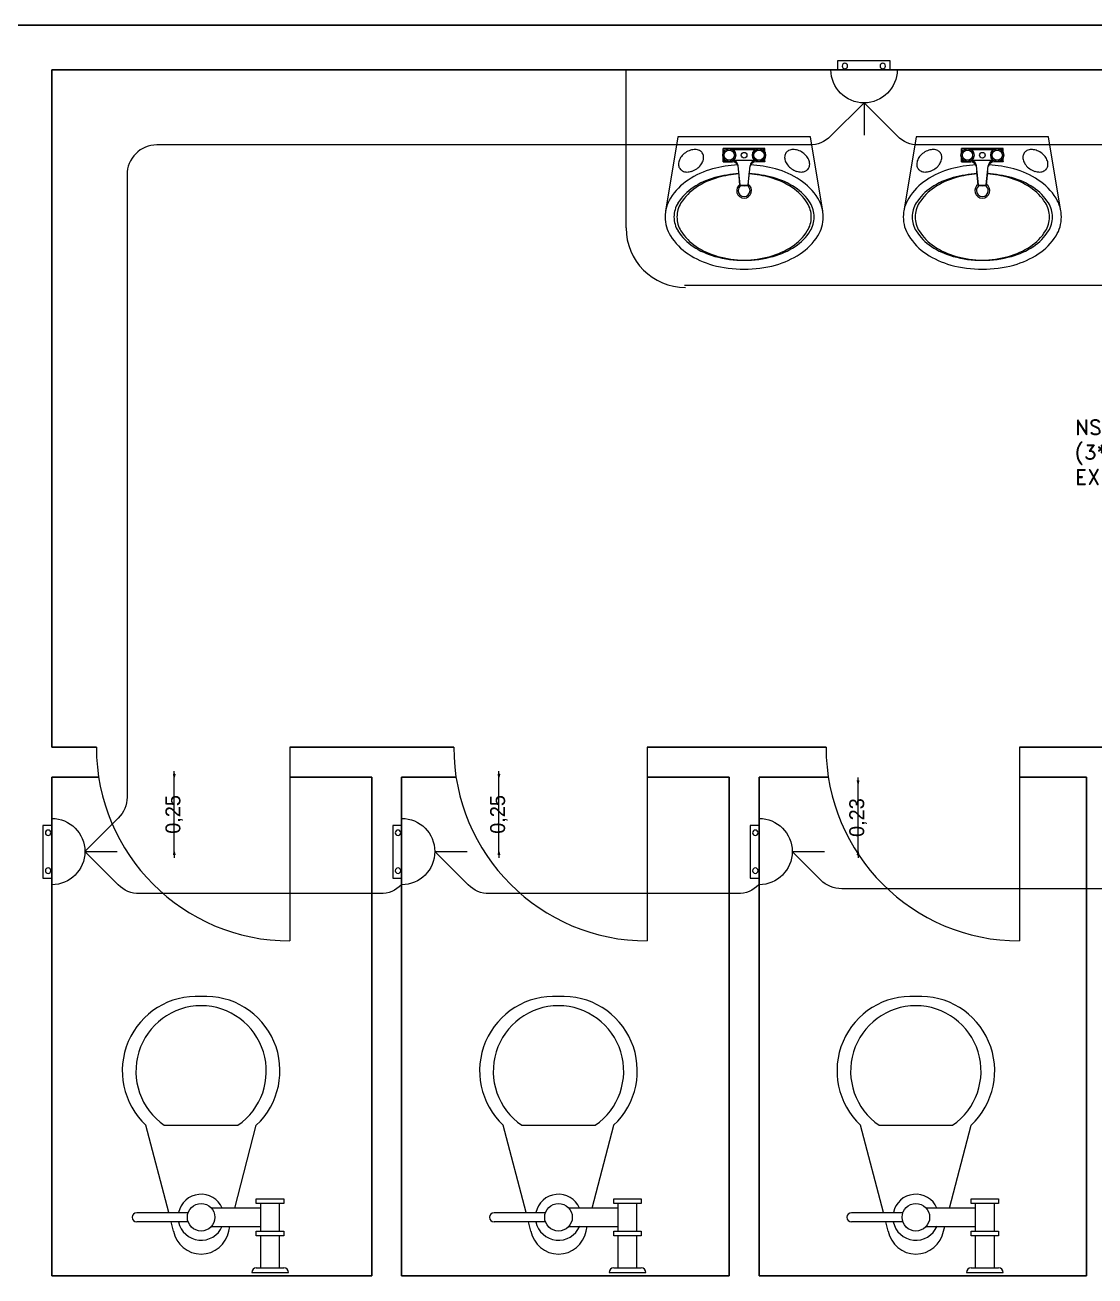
# Model space of a CAD drawing. Extents: x -1451 to 148, y -12854 to 856.
# Drawn here: x 36.585 to 40.178, y 363.675 to 367.875 of the extents above; entities that cross this region are included whole.
import ezdxf
from ezdxf import colors
from ezdxf.entities.mleader import LeaderData, LeaderLine
from ezdxf.math import Vec2, Vec3

# ---------------------------------------------------------------- set-up
doc = ezdxf.new("R2010")
doc.units = 0
doc.header["$LTSCALE"] = 0.15
doc.layers.get('0').update_dxf_attribs({"color": 252})
doc.layers.get('Defpoints').update_dxf_attribs({"color": 252})
for name, color, linetype in [('0 BDH', 252, 'Continuous'), ('0 NORMAL WIRING', 252, 'Continuous'), ('0 sockets', 252, 'Continuous'), ('0 TEXTT', 4, 'Continuous'), ('0 WIRING 3', 4, 'Continuous'), ('E-SOCK', 2, 'Continuous')]:
    doc.layers.add(name, color=color, linetype=linetype)
for name, color, linetype, lineweight in [('0 DIM', 6, 'Continuous', 5), ('anal', 252, 'Continuous', 20), ('DOOR', 252, 'Continuous', 20), ('FIXT', 252, 'Continuous', 9), ('wall', 252, 'Continuous', 30), ('WC', 252, 'Continuous', 9)]:
    doc.layers.add(name, color=color, linetype=linetype, lineweight=lineweight)
doc.styles.add('ROMAND', font='ROMAND.SHX')
doc.dimstyles.new('ISO-25', dxfattribs={"dimtxt": 0.05, "dimasz": 0.01, "dimexe": 0, "dimexo": 0, "dimtad": 0, "dimtoh": 1, "dimtxsty": 'Standard', "dimblk": 'CLOSED', "dimcen": 2.5, "dimse1": 1, "dimse2": 1, "dimclrd": 1, "dimadec": 0, "dimazin": 0, "dimtfac": 1, "dimtix": 1, "dimtmove": 1, "dimatfit": 0, "dimfxl": 1, "dimarcsym": 0})

# ---------------------------------------------------------------- blocks, each defined once
blk = doc.blocks.new('ARCH')
at = {"layer": 'anal'}
for p, q in [((38.6036, 367.1938), (38.6036, 367.725)), ((41.6, 367), (38.8, 367))]:
    blk.add_line(p, q, dxfattribs=at)
blk.add_arc((38.8036, 367.1938), 0.2, 180, 270, dxfattribs=at)
at = {"layer": 'DOOR'}
for p, q in [((37.475, 365.45), (37.475, 364.8)), ((38.675, 365.45), (38.675, 364.8)), ((39.925, 365.45), (39.925, 364.8))]:
    blk.add_line(p, q, dxfattribs=at)
for centre in [(37.475, 365.45), (38.675, 365.45), (39.925, 365.45)]:
    blk.add_arc(centre, 0.65, 180, 270, dxfattribs=at)
at = {"layer": 'FIXT'}
for p, q in [((38.7775, 367.5), (38.7361, 367.2499)), ((39.2225, 367.5), (38.7775, 367.5)), ((39.2639, 367.2499), (39.2225, 367.5)), ((39.5775, 367.5), (39.5361, 367.2499)), ((40.0225, 367.5), (39.5775, 367.5)), ((40.0639, 367.2499), (40.0225, 367.5)), ((39.07, 367.4605), (38.93, 367.4605)), ((38.93, 367.4472), (38.93, 367.4605)), ((38.931, 367.456), (38.93, 367.4605)), ((39.069, 367.456), (39.07, 367.4605)), ((39.07, 367.4472), (39.07, 367.4605)), ((39.87, 367.4605), (39.73, 367.4605)), ((39.73, 367.4472), (39.73, 367.4605)), ((39.731, 367.456), (39.73, 367.4605)), ((39.869, 367.456), (39.87, 367.4605)), ((39.87, 367.4472), (39.87, 367.4605)), ((38.93, 367.4155), (38.93, 367.4288)), ((38.931, 367.42), (38.93, 367.4155)), ((38.931, 367.4491), (38.931, 367.456)), ((38.931, 367.456), (38.9374, 367.456)), ((38.931, 367.42), (38.931, 367.4269)), ((38.931, 367.42), (38.9374, 367.42)), ((39.0374, 367.456), (38.9626, 367.456)), ((39.0374, 367.42), (38.9626, 367.42)), ((39.069, 367.456), (39.0626, 367.456)), ((39.069, 367.42), (39.0626, 367.42)), ((39.069, 367.4491), (39.069, 367.456)), ((39.069, 367.42), (39.069, 367.4269)), ((39.069, 367.42), (39.07, 367.4155)), ((39.07, 367.4155), (39.07, 367.4288)), ((39.73, 367.4155), (39.73, 367.4288)), ((39.731, 367.42), (39.73, 367.4155)), ((39.731, 367.4491), (39.731, 367.456)), ((39.731, 367.456), (39.7374, 367.456)), ((39.731, 367.42), (39.731, 367.4269)), ((39.731, 367.42), (39.7374, 367.42)), ((39.8374, 367.456), (39.7626, 367.456)), ((39.8374, 367.42), (39.7626, 367.42)), ((39.869, 367.456), (39.8626, 367.456)), ((39.869, 367.42), (39.8626, 367.42)), ((39.869, 367.4491), (39.869, 367.456)), ((39.869, 367.42), (39.869, 367.4269)), ((39.869, 367.42), (39.87, 367.4155)), ((39.87, 367.4155), (39.87, 367.4288)), ((38.93, 367.4155), (38.9609, 367.4155)), ((38.9868, 367.3379), (38.98, 367.4021)), ((38.986, 367.3365), (38.9819, 367.384)), ((39.0132, 367.3379), (39.02, 367.4021)), ((39.014, 367.3365), (39.0181, 367.384)), ((39.07, 367.4155), (39.0391, 367.4155)), ((39.73, 367.4155), (39.7609, 367.4155)), ((39.7868, 367.3379), (39.78, 367.4021)), ((39.786, 367.3365), (39.7819, 367.384)), ((39.8133, 367.3379), (39.82, 367.4021)), ((39.814, 367.3365), (39.8181, 367.384)), ((39.87, 367.4155), (39.8391, 367.4155)), ((38.9868, 367.3379), (38.986, 367.3365)), ((39.0132, 367.3379), (39.014, 367.3365)), ((39.7868, 367.3379), (39.786, 367.3365)), ((39.8133, 367.3379), (39.814, 367.3365))]:
    blk.add_line(p, q, dxfattribs=at)
for centre, radius in [((38.95, 367.438), 0.022), ((39.05, 367.438), 0.022), ((39.75, 367.438), 0.022), ((39.85, 367.438), 0.022), ((38.95, 367.438), 0.0173), ((39, 367.438), 0.0095), ((39.05, 367.438), 0.0173), ((39.75, 367.438), 0.0173), ((39.8, 367.438), 0.0095), ((39.85, 367.438), 0.0173)]:
    blk.add_circle(centre, radius, dxfattribs=at)
for centre, radius, start, end in [((38.95, 367.4667), 0.0115, 225.8561, 314.1439), ((39.05, 367.4667), 0.0115, 225.8561, 314.1439), ((39.75, 367.4667), 0.0115, 225.8561, 314.1439), ((39.85, 367.4667), 0.0115, 225.8561, 314.1439), ((38.8158, 367.4076), 0.036, 161.6897, 185.9295), ((38.8269, 367.4039), 0.0477, 142.1518, 161.6897), ((38.8392, 367.3944), 0.0632, 125, 142.1518), ((38.8392, 367.3944), 0.0632, 107.8482, 125), ((38.8344, 367.4092), 0.0477, 88.3103, 107.8482), ((38.8347, 367.4209), 0.036, 64.0705, 88.3103), ((38.8401, 367.432), 0.0237, 35, 64.0705), ((38.8168, 367.4344), 0.0477, 322.1518, 341.6897), ((38.8401, 367.432), 0.0237, 5.9295, 35), ((38.8279, 367.4307), 0.036, 341.6897, 5.9295), ((38.9213, 367.438), 0.0115, 315.8561, 44.1439), ((38.95, 367.4093), 0.0115, 45.8561, 134.1439), ((38.9601, 367.4), 0.02, 5.9777, 83.3473), ((38.9787, 367.438), 0.0115, 135.8561, 224.1439), ((39.0399, 367.4), 0.02, 96.6527, 174.0223), ((39.0213, 367.438), 0.0115, 315.8561, 44.1439), ((39.05, 367.4093), 0.0115, 45.8561, 134.1439), ((39.0787, 367.438), 0.0115, 135.8561, 224.1439), ((39.1721, 367.4307), 0.036, 174.0705, 198.3103), ((39.1599, 367.432), 0.0237, 145, 174.0705), ((39.1832, 367.4344), 0.0477, 198.3103, 217.8482), ((39.1599, 367.432), 0.0237, 115.9295, 145), ((39.1653, 367.4209), 0.036, 91.6897, 115.9295), ((39.1656, 367.4092), 0.0477, 72.1518, 91.6897), ((39.1608, 367.3944), 0.0632, 55, 72.1518), ((39.1608, 367.3944), 0.0632, 37.8482, 55), ((39.1731, 367.4039), 0.0477, 18.3103, 37.8482), ((39.1842, 367.4076), 0.036, 354.0705, 18.3103), ((39.6158, 367.4076), 0.036, 161.6897, 185.9295), ((39.6269, 367.4039), 0.0477, 142.1518, 161.6897), ((39.6392, 367.3944), 0.0632, 125, 142.1518), ((39.6392, 367.3944), 0.0632, 107.8482, 125), ((39.6344, 367.4092), 0.0477, 88.3103, 107.8482), ((39.6347, 367.4209), 0.036, 64.0705, 88.3103), ((39.6401, 367.432), 0.0237, 35, 64.0705), ((39.6168, 367.4344), 0.0477, 322.1518, 341.6897), ((39.6401, 367.432), 0.0237, 5.9295, 35), ((39.6279, 367.4307), 0.036, 341.6897, 5.9295), ((39.7213, 367.438), 0.0115, 315.8561, 44.1439), ((39.75, 367.4093), 0.0115, 45.8561, 134.1439), ((39.7601, 367.4), 0.02, 5.9777, 83.3473), ((39.7787, 367.438), 0.0115, 135.8561, 224.1439), ((39.8399, 367.4), 0.02, 96.6527, 174.0223), ((39.8213, 367.438), 0.0115, 315.8561, 44.1439), ((39.85, 367.4093), 0.0115, 45.8561, 134.1439), ((39.8787, 367.438), 0.0115, 135.8561, 224.1439), ((39.9721, 367.4307), 0.036, 174.0705, 198.3103), ((39.9599, 367.432), 0.0237, 145, 174.0705), ((39.9832, 367.4344), 0.0477, 198.3103, 217.8482), ((39.9599, 367.432), 0.0237, 115.9295, 145), ((39.9653, 367.4209), 0.036, 91.6897, 115.9295), ((39.9656, 367.4092), 0.0477, 72.1518, 91.6897), ((39.9608, 367.3944), 0.0632, 55, 72.1518), ((39.9608, 367.3944), 0.0632, 37.8482, 55), ((39.9731, 367.4039), 0.0477, 18.3103, 37.8482), ((39.9842, 367.4076), 0.036, 354.0705, 18.3103), ((38.8035, 367.4064), 0.0237, 185.9295, 215), ((38.8035, 367.4064), 0.0237, 215, 244.0705), ((38.8089, 367.4174), 0.036, 244.0705, 268.3103), ((38.8092, 367.4292), 0.0477, 268.3103, 287.8482), ((38.9697, 367.1164), 0.2855, 105.3124, 123.4654), ((38.8045, 367.4439), 0.0632, 287.8482, 305), ((38.8045, 367.4439), 0.0632, 305, 322.1518), ((39, 367.0057), 0.4003, 93.1171, 105.3124), ((39, 367.0057), 0.3703, 92.6867, 105.3124), ((39.01, 367.0057), 0.3703, 94.229, 105.3124), ((38.9609, 367.3955), 0.02, 15.0613, 90), ((38.99, 367.0057), 0.3703, 74.6876, 85.771), ((39, 367.0057), 0.3703, 74.6876, 87.3133), ((39.0391, 367.3955), 0.02, 90, 164.9387), ((39, 367.0057), 0.4003, 74.6876, 86.8829), ((39.0303, 367.1164), 0.2855, 56.5346, 74.6876), ((39.1955, 367.4439), 0.0632, 217.8482, 235), ((39.1955, 367.4439), 0.0632, 235, 252.1518), ((39.1908, 367.4292), 0.0477, 252.1518, 271.6897), ((39.1911, 367.4174), 0.036, 271.6897, 295.9295), ((39.1965, 367.4064), 0.0237, 295.9295, 325), ((39.1965, 367.4064), 0.0237, 325, 354.0705), ((39.6035, 367.4064), 0.0237, 185.9295, 215), ((39.6035, 367.4064), 0.0237, 215, 244.0705), ((39.6089, 367.4174), 0.036, 244.0705, 268.3103), ((39.6092, 367.4292), 0.0477, 268.3103, 287.8482), ((39.7697, 367.1164), 0.2855, 105.3124, 123.4654), ((39.6045, 367.4439), 0.0632, 287.8482, 305), ((39.6045, 367.4439), 0.0632, 305, 322.1518), ((39.8, 367.0057), 0.4003, 93.1171, 105.3124), ((39.8, 367.0057), 0.3703, 92.6867, 105.3124), ((39.81, 367.0057), 0.3703, 94.229, 105.3124), ((39.7609, 367.3955), 0.02, 15.0613, 90), ((39.79, 367.0057), 0.3703, 74.6876, 85.771), ((39.8, 367.0057), 0.3703, 74.6876, 87.3133), ((39.8391, 367.3955), 0.02, 90, 164.9387), ((39.8, 367.0057), 0.4003, 74.6876, 86.8829), ((39.8303, 367.1164), 0.2855, 56.5346, 74.6876), ((39.9955, 367.4439), 0.0632, 217.8482, 235), ((39.9955, 367.4439), 0.0632, 235, 252.1518), ((39.9908, 367.4292), 0.0477, 252.1518, 271.6897), ((39.9911, 367.4174), 0.036, 271.6897, 295.9295), ((39.9965, 367.4064), 0.0237, 295.9295, 325), ((39.9965, 367.4064), 0.0237, 325, 354.0705), ((38.9234, 367.1864), 0.2016, 123.4654, 147.9275), ((38.9697, 367.1164), 0.2555, 105.3124, 123.4654), ((38.9797, 367.1164), 0.2555, 105.3124, 123.4654), ((39, 367.319), 0.025, 121.8827, 58.1173), ((39, 367.319), 0.02, 121.4993, 180), ((39, 367.4345), 0.099, 261.872, 278.128), ((39, 367.4348), 0.0978, 262.2121, 277.7879), ((39, 367.319), 0.02, 0, 58.5007), ((39.0203, 367.1164), 0.2555, 56.5346, 74.6876), ((39.0303, 367.1164), 0.2555, 56.5346, 74.6876), ((39.0766, 367.1864), 0.2016, 32.0725, 56.5346), ((39.7234, 367.1864), 0.2016, 123.4654, 147.9275), ((39.7697, 367.1164), 0.2555, 105.3124, 123.4654), ((39.7797, 367.1164), 0.2555, 105.3124, 123.4654), ((39.8, 367.319), 0.025, 121.8827, 58.1173), ((39.8, 367.319), 0.02, 121.4993, 180), ((39.8, 367.4345), 0.099, 261.872, 278.128), ((39.8, 367.4348), 0.0978, 262.2121, 277.7879), ((39.8, 367.319), 0.02, 0, 58.5007), ((39.8203, 367.1164), 0.2555, 56.5346, 74.6876), ((39.8303, 367.1164), 0.2555, 56.5346, 74.6876), ((39.8766, 367.1864), 0.2016, 32.0725, 56.5346), ((38.8531, 367.2305), 0.1186, 147.9275, 180), ((38.9234, 367.1864), 0.1716, 123.4654, 147.9275), ((38.9334, 367.1864), 0.1716, 123.4654, 147.9275), ((39, 367.319), 0.02, 180, 0), ((39.0666, 367.1864), 0.1716, 32.0725, 56.5346), ((39.0766, 367.1864), 0.1716, 32.0725, 56.5346), ((39.1469, 367.2305), 0.1186, 0, 32.0725), ((39.6531, 367.2305), 0.1186, 147.9275, 180), ((39.7234, 367.1864), 0.1716, 123.4654, 147.9275), ((39.7334, 367.1864), 0.1716, 123.4654, 147.9275), ((39.8, 367.319), 0.02, 180, 0), ((39.8666, 367.1864), 0.1716, 32.0725, 56.5346), ((39.8766, 367.1864), 0.1716, 32.0725, 56.5346), ((39.9469, 367.2305), 0.1186, 0, 32.0725), ((38.8531, 367.2305), 0.0886, 147.9275, 180), ((38.8631, 367.2305), 0.0886, 147.9275, 180), ((39.1369, 367.2305), 0.0886, 0, 32.0725), ((39.1469, 367.2305), 0.0886, 0, 32.0725), ((39.6531, 367.2305), 0.0886, 147.9275, 180), ((39.6631, 367.2305), 0.0886, 147.9275, 180), ((39.9369, 367.2305), 0.0886, 0, 32.0725), ((39.9469, 367.2305), 0.0886, 0, 32.0725), ((38.8531, 367.2305), 0.1186, 180, 212.0725), ((38.8531, 367.2305), 0.0886, 180, 212.0725), ((38.8631, 367.2305), 0.0886, 180, 212.0725), ((39.1369, 367.2305), 0.0886, 327.9275, 0), ((39.1469, 367.2305), 0.0886, 327.9275, 0), ((39.1469, 367.2305), 0.1186, 327.9275, 0), ((39.6531, 367.2305), 0.1186, 180, 212.0725), ((39.6531, 367.2305), 0.0886, 180, 212.0725), ((39.6631, 367.2305), 0.0886, 180, 212.0725), ((39.9369, 367.2305), 0.0886, 327.9275, 0), ((39.9469, 367.2305), 0.0886, 327.9275, 0), ((39.9469, 367.2305), 0.1186, 327.9275, 0), ((38.9234, 367.2746), 0.2016, 212.0725, 236.5346), ((38.9234, 367.2746), 0.1716, 212.0725, 236.5346), ((38.9334, 367.2746), 0.1716, 212.0725, 236.5346), ((39.0666, 367.2746), 0.1716, 303.4654, 327.9275), ((39.0766, 367.2746), 0.1716, 303.4654, 327.9275), ((39.0766, 367.2746), 0.2016, 303.4654, 327.9275), ((39.7234, 367.2746), 0.2016, 212.0725, 236.5346), ((39.7234, 367.2746), 0.1716, 212.0725, 236.5346), ((39.7334, 367.2746), 0.1716, 212.0725, 236.5346), ((39.8666, 367.2746), 0.1716, 303.4654, 327.9275), ((39.8766, 367.2746), 0.1716, 303.4654, 327.9275), ((39.8766, 367.2746), 0.2016, 303.4654, 327.9275), ((38.9697, 367.3446), 0.2555, 236.5346, 254.6876), ((38.9797, 367.3446), 0.2555, 236.5346, 254.6876), ((39.0203, 367.3446), 0.2555, 285.3124, 303.4654), ((39.0303, 367.3446), 0.2555, 285.3124, 303.4654), ((39.7697, 367.3446), 0.2555, 236.5346, 254.6876), ((39.7797, 367.3446), 0.2555, 236.5346, 254.6876), ((39.8203, 367.3446), 0.2555, 285.3124, 303.4654), ((39.8303, 367.3446), 0.2555, 285.3124, 303.4654), ((38.9697, 367.3446), 0.2855, 236.5346, 254.6876), ((39, 367.4553), 0.3703, 254.6876, 270), ((39.01, 367.4553), 0.3703, 254.6876, 268.4524), ((39, 367.4553), 0.3703, 270, 285.3124), ((38.99, 367.4553), 0.3703, 271.5476, 285.3124), ((39.0303, 367.3446), 0.2855, 285.3124, 303.4654), ((39.7697, 367.3446), 0.2855, 236.5346, 254.6876), ((39.8, 367.4553), 0.3703, 254.6876, 270), ((39.81, 367.4553), 0.3703, 254.6876, 268.4524), ((39.8, 367.4553), 0.3703, 270, 285.3124), ((39.79, 367.4553), 0.3703, 271.5476, 285.3124), ((39.8303, 367.3446), 0.2855, 285.3124, 303.4654), ((39, 367.4553), 0.4003, 254.6876, 270), ((39, 367.4553), 0.4003, 270, 285.3124), ((39.8, 367.4553), 0.4003, 254.6876, 270), ((39.8, 367.4553), 0.4003, 270, 285.3124)]:
    blk.add_arc(centre, radius, start, end, dxfattribs=at)
at = {"layer": 'wall'}
for p, q in [((36.525, 367.875), (43.875, 367.875)), ((36.675, 365.45), (36.675, 367.725)), ((36.675, 367.725), (43.725, 367.725)), ((36.675, 365.45), (36.825, 365.45)), ((38.025, 365.45), (37.475, 365.45)), ((39.275, 365.45), (38.675, 365.45)), ((40.475, 365.45), (39.925, 365.45)), ((36.675, 365.35), (36.8327, 365.35)), ((36.675, 363.675), (36.675, 365.35)), ((37.75, 365.35), (37.475, 365.35)), ((37.75, 363.675), (37.75, 365.35)), ((37.85, 363.675), (37.85, 365.35)), ((38.0327, 365.35), (37.85, 365.35)), ((38.95, 365.35), (38.675, 365.35)), ((38.95, 363.675), (38.95, 365.35)), ((39.05, 363.675), (39.05, 365.35)), ((39.2827, 365.35), (39.05, 365.35)), ((40.15, 365.35), (39.925, 365.35)), ((40.15, 363.675), (40.15, 365.35)), ((37.75, 363.675), (36.675, 363.675)), ((38.95, 363.675), (37.85, 363.675)), ((40.15, 363.675), (39.05, 363.675))]:
    blk.add_line(p, q, dxfattribs=at)
at = {"layer": 'WC'}
for p, q in [((37.0678, 363.8878), (36.9913, 364.181)), ((37.0531, 364.181), (37.3002, 364.181)), ((37.2894, 363.9028), (37.362, 364.181)), ((38.2678, 363.8878), (38.1913, 364.181)), ((38.2531, 364.181), (38.5002, 364.181)), ((38.4894, 363.9028), (38.562, 364.181)), ((39.4678, 363.8878), (39.3913, 364.181)), ((39.4531, 364.181), (39.7002, 364.181)), ((39.6894, 363.9028), (39.762, 364.181)), ((37.362, 363.9339), (37.4547, 363.9339)), ((37.362, 363.9185), (37.362, 363.9339)), ((37.4547, 363.9339), (37.4547, 363.9185)), ((38.562, 363.9339), (38.6547, 363.9339)), ((38.562, 363.9185), (38.562, 363.9339)), ((38.6547, 363.9339), (38.6547, 363.9185)), ((39.762, 363.9339), (39.8547, 363.9339)), ((39.762, 363.9185), (39.762, 363.9339)), ((39.8547, 363.9339), (39.8547, 363.9185)), ((37.3774, 363.903), (37.2112, 363.903)), ((37.4547, 363.9185), (37.362, 363.9185)), ((37.3774, 363.8258), (37.3774, 363.9185)), ((37.4392, 363.9185), (37.4392, 363.8258)), ((38.5774, 363.903), (38.4112, 363.903)), ((38.6547, 363.9185), (38.562, 363.9185)), ((38.5774, 363.8258), (38.5774, 363.9185)), ((38.6392, 363.9185), (38.6392, 363.8258)), ((39.7774, 363.903), (39.6112, 363.903)), ((39.8547, 363.9185), (39.762, 363.9185)), ((39.7774, 363.8258), (39.7774, 363.9185)), ((39.8392, 363.9185), (39.8392, 363.8258)), ((36.9605, 363.8876), (37.1334, 363.8876)), ((37.1334, 363.8567), (36.9605, 363.8567)), ((37.084, 363.8258), (37.0759, 363.8569)), ((38.1605, 363.8876), (38.3334, 363.8876)), ((38.3334, 363.8567), (38.1605, 363.8567)), ((38.284, 363.8258), (38.2759, 363.8569)), ((39.3605, 363.8876), (39.5334, 363.8876)), ((39.5334, 363.8567), (39.3605, 363.8567)), ((39.484, 363.8258), (39.4759, 363.8569)), ((37.2108, 363.8412), (37.3774, 363.8412)), ((37.2693, 363.8258), (37.2735, 363.8416)), ((37.362, 363.8103), (37.362, 363.8258)), ((37.362, 363.8258), (37.4547, 363.8258)), ((37.4547, 363.8103), (37.362, 363.8103)), ((37.3774, 363.7022), (37.3774, 363.8103)), ((37.4392, 363.8103), (37.4392, 363.7022)), ((37.4547, 363.8258), (37.4547, 363.8103)), ((38.4108, 363.8412), (38.5774, 363.8412)), ((38.4693, 363.8258), (38.4735, 363.8416)), ((38.562, 363.8103), (38.562, 363.8258)), ((38.562, 363.8258), (38.6547, 363.8258)), ((38.6547, 363.8103), (38.562, 363.8103)), ((38.5774, 363.7022), (38.5774, 363.8103)), ((38.6392, 363.8103), (38.6392, 363.7022)), ((38.6547, 363.8258), (38.6547, 363.8103)), ((39.6108, 363.8412), (39.7774, 363.8412)), ((39.6693, 363.8258), (39.6735, 363.8416)), ((39.762, 363.8103), (39.762, 363.8258)), ((39.762, 363.8258), (39.8547, 363.8258)), ((39.8547, 363.8103), (39.762, 363.8103)), ((39.7774, 363.7022), (39.7774, 363.8103)), ((39.8392, 363.8103), (39.8392, 363.7022)), ((39.8547, 363.8258), (39.8547, 363.8103)), ((37.3465, 363.6868), (37.4701, 363.6868)), ((37.362, 363.7022), (37.4547, 363.7022)), ((38.5465, 363.6868), (38.6701, 363.6868)), ((38.562, 363.7022), (38.6547, 363.7022)), ((39.7465, 363.6868), (39.8701, 363.6868)), ((39.762, 363.7022), (39.8547, 363.7022))]:
    blk.add_line(p, q, dxfattribs=at)
for centre in [(37.1767, 363.8721), (38.3767, 363.8721), (39.5767, 363.8721)]:
    blk.add_circle(centre, 0.0463, dxfattribs=at)
for centre, radius, start, end in [((37.1619, 364.3638), 0.25, 86.62, 226.9828), ((37.1914, 364.3638), 0.25, 313.0172, 93.38), ((38.3619, 364.3638), 0.25, 86.62, 226.9828), ((38.3914, 364.3638), 0.25, 313.0172, 93.38), ((39.5619, 364.3638), 0.25, 86.62, 226.9828), ((39.5914, 364.3638), 0.25, 313.0172, 93.38), ((37.1778, 364.3624), 0.2201, 90.3, 235.4946), ((37.1755, 364.3624), 0.2201, 304.5054, 89.7), ((38.3778, 364.3624), 0.2201, 90.3, 235.4946), ((38.3755, 364.3624), 0.2201, 304.5054, 89.7), ((39.5778, 364.3624), 0.2201, 90.3, 235.4946), ((39.5755, 364.3624), 0.2201, 304.5054, 89.7), ((37.1767, 363.8721), 0.0772, 23.4137, 168.1237), ((38.3767, 363.8721), 0.0772, 23.4137, 168.1237), ((39.5767, 363.8721), 0.0772, 23.4137, 168.1237), ((36.9605, 363.8721), 0.0154, 90, 270), ((37.1767, 363.8721), 0.0772, 191.423, 337.1495), ((38.1605, 363.8721), 0.0154, 90, 270), ((38.3767, 363.8721), 0.0772, 191.423, 337.1495), ((39.3605, 363.8721), 0.0154, 90, 270), ((39.5767, 363.8721), 0.0772, 191.423, 337.1495), ((37.1767, 363.8428), 0.0942, 190.3889, 349.6111), ((38.3767, 363.8428), 0.0942, 190.3889, 349.6111), ((39.5767, 363.8428), 0.0942, 190.3889, 349.6111), ((37.3627, 363.6861), 0.0161, 92.4084, 177.5916), ((37.454, 363.6861), 0.0161, 2.4084, 87.5916), ((38.5627, 363.6861), 0.0161, 92.4084, 177.5916), ((38.654, 363.6861), 0.0161, 2.4084, 87.5916), ((39.7627, 363.6861), 0.0161, 92.4084, 177.5916), ((39.854, 363.6861), 0.0161, 2.4084, 87.5916)]:
    blk.add_arc(centre, radius, start, end, dxfattribs=at)
blk = doc.blocks.new('s')
at = {"layer": '0 BDH', "linetype": 'ByBlock'}
h = blk.add_hatch(dxfattribs=at)
h.set_pattern_fill('ANGLE', color=2)
h.set_pattern_definition([(0, (-147.759, -393.318), (0, 6.985), [5.08, -1.905]), (90, (-147.759, -393.318), (-6.985, 4e-16), [5.08, -1.905])])
h.paths.add_polyline_path([(0.0729, 0.0022, 1), (0.0545, 0.0022, 1)])
at = {"layer": '0 BDH', "color": 6, "linetype": 'ByBlock'}
blk.add_lwpolyline([(-0.0887, 0.015), (0.0887, 0.015), (0.0887, -0.015), (-0.0887, -0.015)], close=True, dxfattribs=at)
for centre in [(-0.0637, 0.0022), (0.0637, 0.0022)]:
    blk.add_circle(centre, 0.00918, dxfattribs=at)
blk = doc.blocks.new('WATHERPROOF SOCKER S.PH')
at = {"layer": 'E-SOCK', "color": 6}
for p, q in [((0, 0.1114), (0, 0.2201)), ((-0.1671, 0), (0.1671, 0))]:
    blk.add_line(p, q, dxfattribs=at)
blk.add_arc((0, 0), 0.1114, 0, 180, dxfattribs=at)
at = {"layer": '0 BDH', "color": 6, "linetype": 'ByBlock'}
blk.add_blockref('s', (-0.0007, -0.0144), dxfattribs=at)
blk = doc.blocks.new('_Closed')
at = {"color": 0, "linetype": 'ByBlock', "lineweight": -2}
for p, q in [((-1, 0.17), (0, 0)), ((-1, 0.17), (-1, -0.17)), ((0, 0), (-1, -0.17)), ((0, 0), (-1, 0))]:
    blk.add_line(p, q, dxfattribs=at)
blk = doc.blocks.new('*D371')
at = {"layer": '0 DIM', "color": 1, "linetype": 'ByBlock', "lineweight": -2, "transparency": 16777216}
for p, q in [((39.3828, 365.3386), (39.3828, 365.3486)), ((39.3828, 365.0993), (39.3828, 365.3286)), ((39.3828, 365.0893), (39.3828, 365.0793))]:
    blk.add_line(p, q, dxfattribs=at)
at = {"layer": 'Defpoints', "color": 0, "linetype": 'ByBlock', "transparency": 16777216}
for p in [(39.0356, 365.3286), (39.3828, 365.3286), (39.0356, 365.0993)]:
    blk.add_point(p, dxfattribs=at)
at = {"layer": '0 DIM', "color": 1, "linetype": 'ByBlock', "lineweight": -2, "transparency": 16777216, "xscale": 0.01, "yscale": 0.01, "zscale": 0.01}
for p, rotation in [((39.3828, 365.3286), 270), ((39.3828, 365.0993), 90)]:
    blk.add_blockref('_Closed', p, dxfattribs=dict(at, rotation=rotation))
at = {"layer": '0 DIM', "color": 0, "linetype": 'ByBlock', "transparency": 16777216, "insert": (39.3828, 365.214), "char_height": 0.05, "attachment_point": 5, "rotation": 90}
blk.add_mtext('0,23', dxfattribs=at)
blk = doc.blocks.new('*D372')
at = {"layer": '0 DIM', "color": 1, "linetype": 'ByBlock', "lineweight": -2, "transparency": 16777216}
for p, q in [((38.1769, 365.36), (38.1769, 365.37)), ((38.1769, 365.0993), (38.1769, 365.35)), ((38.1769, 365.0893), (38.1769, 365.0793))]:
    blk.add_line(p, q, dxfattribs=at)
at = {"layer": 'Defpoints', "color": 0, "linetype": 'ByBlock', "transparency": 16777216}
for p in [(37.85, 365.35), (38.1769, 365.35), (37.8356, 365.0993)]:
    blk.add_point(p, dxfattribs=at)
at = {"layer": '0 DIM', "color": 1, "linetype": 'ByBlock', "lineweight": -2, "transparency": 16777216, "xscale": 0.01, "yscale": 0.01, "zscale": 0.01}
for p, rotation in [((38.1769, 365.35), 270), ((38.1769, 365.0993), 90)]:
    blk.add_blockref('_Closed', p, dxfattribs=dict(at, rotation=rotation))
at = {"layer": '0 DIM', "color": 0, "linetype": 'ByBlock', "transparency": 16777216, "insert": (38.1769, 365.2247), "char_height": 0.05, "attachment_point": 5, "rotation": 90}
blk.add_mtext('0,25', dxfattribs=at)
blk = doc.blocks.new('*D373')
at = {"layer": '0 DIM', "color": 1, "linetype": 'ByBlock', "lineweight": -2, "transparency": 16777216}
for p, q in [((37.0866, 365.36), (37.0866, 365.37)), ((37.0866, 365.0993), (37.0866, 365.35)), ((37.0866, 365.0893), (37.0866, 365.0793))]:
    blk.add_line(p, q, dxfattribs=at)
at = {"layer": 'Defpoints', "color": 0, "linetype": 'ByBlock', "transparency": 16777216}
for p in [(36.675, 365.35), (37.0866, 365.35), (36.6606, 365.0993)]:
    blk.add_point(p, dxfattribs=at)
at = {"layer": '0 DIM', "color": 1, "linetype": 'ByBlock', "lineweight": -2, "transparency": 16777216, "xscale": 0.01, "yscale": 0.01, "zscale": 0.01}
for p, rotation in [((37.0866, 365.35), 270), ((37.0866, 365.0993), 90)]:
    blk.add_blockref('_Closed', p, dxfattribs=dict(at, rotation=rotation))
at = {"layer": '0 DIM', "color": 0, "linetype": 'ByBlock', "transparency": 16777216, "insert": (37.0866, 365.2247), "char_height": 0.05, "attachment_point": 5, "rotation": 90}
blk.add_mtext('0,25', dxfattribs=at)

msp = doc.modelspace()

# ---------------------------------------------------------------- linework, layer by layer
at = {"layer": '0 NORMAL WIRING', "color": 3}
for points in [[(39.4027, 367.6136), (39.2906, 367.5015, -0.198912), (39.2198, 367.4722), (37.0278, 367.4722, 0.414214), (36.9278, 367.3722), (36.9278, 365.2828, -0.198912), (36.8985, 365.2121), (36.7864, 365.1)], [(41.0009, 367.6136), (40.8888, 367.5015, -0.198912), (40.8181, 367.4722), (39.5855, 367.4722, -0.198912), (39.5148, 367.5015), (39.4027, 367.6136)], [(37.85, 364.9886), (37.8492, 364.9879, -0.198912), (37.7785, 364.9586), (36.9692, 364.9586, -0.198912), (36.8985, 364.9879), (36.7864, 365.1)], [(39.05, 364.9886), (39.0492, 364.9879, -0.198912), (38.9785, 364.9586), (38.1442, 364.9586, -0.198912), (38.0735, 364.9879), (37.9614, 365.1)], [(40.25, 364.9915, -0.146793), (40.1949, 364.975), (39.3278, 364.975, -0.198912), (39.2571, 365.0043), (39.1614, 365.1)]]:
    msp.add_lwpolyline(points, format="xyb", dxfattribs=at)

# ---------------------------------------------------------------- block references
at = {"layer": '0 sockets', "color": 3}
msp.add_blockref('ARCH', (0, 0), dxfattribs=at)
at = {"layer": '0 sockets', "color": 3, "xscale": -1}
for p, rotation in [((39.4027, 367.725), 180), ((36.675, 365.1), 269.9999999999991), ((37.85, 365.1), 269.9999999999991), ((39.05, 365.1), 269.9999999999991)]:
    msp.add_blockref('WATHERPROOF SOCKER S.PH', p, dxfattribs=dict(at, rotation=rotation))

# ---------------------------------------------------------------- texts
at = {"layer": '0 WIRING 3', "color": 6, "linetype": 'ByBlock', "insert": (40.1112, 366.5492), "char_height": 0.05, "attachment_point": 1, "style": 'ROMAND'}
msp.add_mtext_dynamic_manual_height_columns('{\\C4;NSP2-B\\P(3*3) MM2 CI/PVC/PVC\\PEXPOSED ABOVE FALSE CEILLING}', width=2.662326, gutter_width=2.7917, heights=[0], dxfattribs=at)

# ---------------------------------------------------------------- dimensions: what is measured, and where the dimension line sits
at = {"layer": '0 DIM', "color": 6, "linetype": 'ByBlock'}
for base, p1, p2, picture, middle in [((37.0866, 365.35), (36.6606, 365.0993), (36.675, 365.35), '*D373', (37.0866, 365.2247)), ((38.1769, 365.35), (37.8356, 365.0993), (37.85, 365.35), '*D372', (38.1769, 365.2247)), ((39.3828, 365.3286), (39.0356, 365.0993), (39.0356, 365.3286), '*D371', (39.3828, 365.214))]:
    dim = msp.add_linear_dim(base=base, p1=p1, p2=p2, angle=90, dimstyle='ISO-25', dxfattribs=at)
    dim.commit()
    dim.dimension.update_dxf_attribs({"geometry": picture, "text_midpoint": middle})

# ---------------------------------------------------------------- leaders
at = {"layer": '0 TEXTT', "color": 1, "linetype": 'ByBlock'}
ml = msp.add_multileader_mtext('Standard', dxfattribs=at)
ml.set_content('NSP-B \\P(3x3) mm2, CU/PVCE/PVC\\P? 25mm UPVC CONDUIT\\PEXPOSED ABOVE FALSE CELLING', color=6)
ml.set_leader_properties(color=4)
ml.build(insert=Vec2(0, 0))
ml.multileader.update_dxf_attribs({"text_right_attachment_type": 6, "dogleg_length": 0.05, "arrow_head_size": 0.1})
ctx = ml.context
ctx.base_point, ctx.char_height, ctx.arrow_head_size, ctx.landing_gap_size = Vec3(31.7229, 366.931), 0.05, 0.1, 0.01
ctx.right_attachment = 6
notes = []
notes.append((ctx, [(0, (1, 1, 0), (31.6729, 366.931), (1, 0), 0.05, [(0, [(30.875, 367.8388)], 0, [])])]))
ctx.mtext.insert, ctx.mtext.width, ctx.mtext.flow_direction = Vec3(31.7329, 366.956), 6.216, 5
for ctx, leaders in notes:
    for number, flags, end, landing, length, lines in leaders:
        leader = LeaderData()
        leader.index, (leader.has_last_leader_line, leader.has_dogleg_vector, leader.attachment_direction) = number, flags
        leader.last_leader_point, leader.dogleg_vector, leader.dogleg_length = Vec3(end), Vec3(landing), length
        for number, points, colour, breaks in lines:
            line = LeaderLine()
            line.index, line.vertices, line.color, line.breaks = number, Vec3.list(points), colors.encode_raw_color(colour), breaks
            leader.lines.append(line)
        ctx.leaders.append(leader)

doc.saveas('drawing.dxf')
